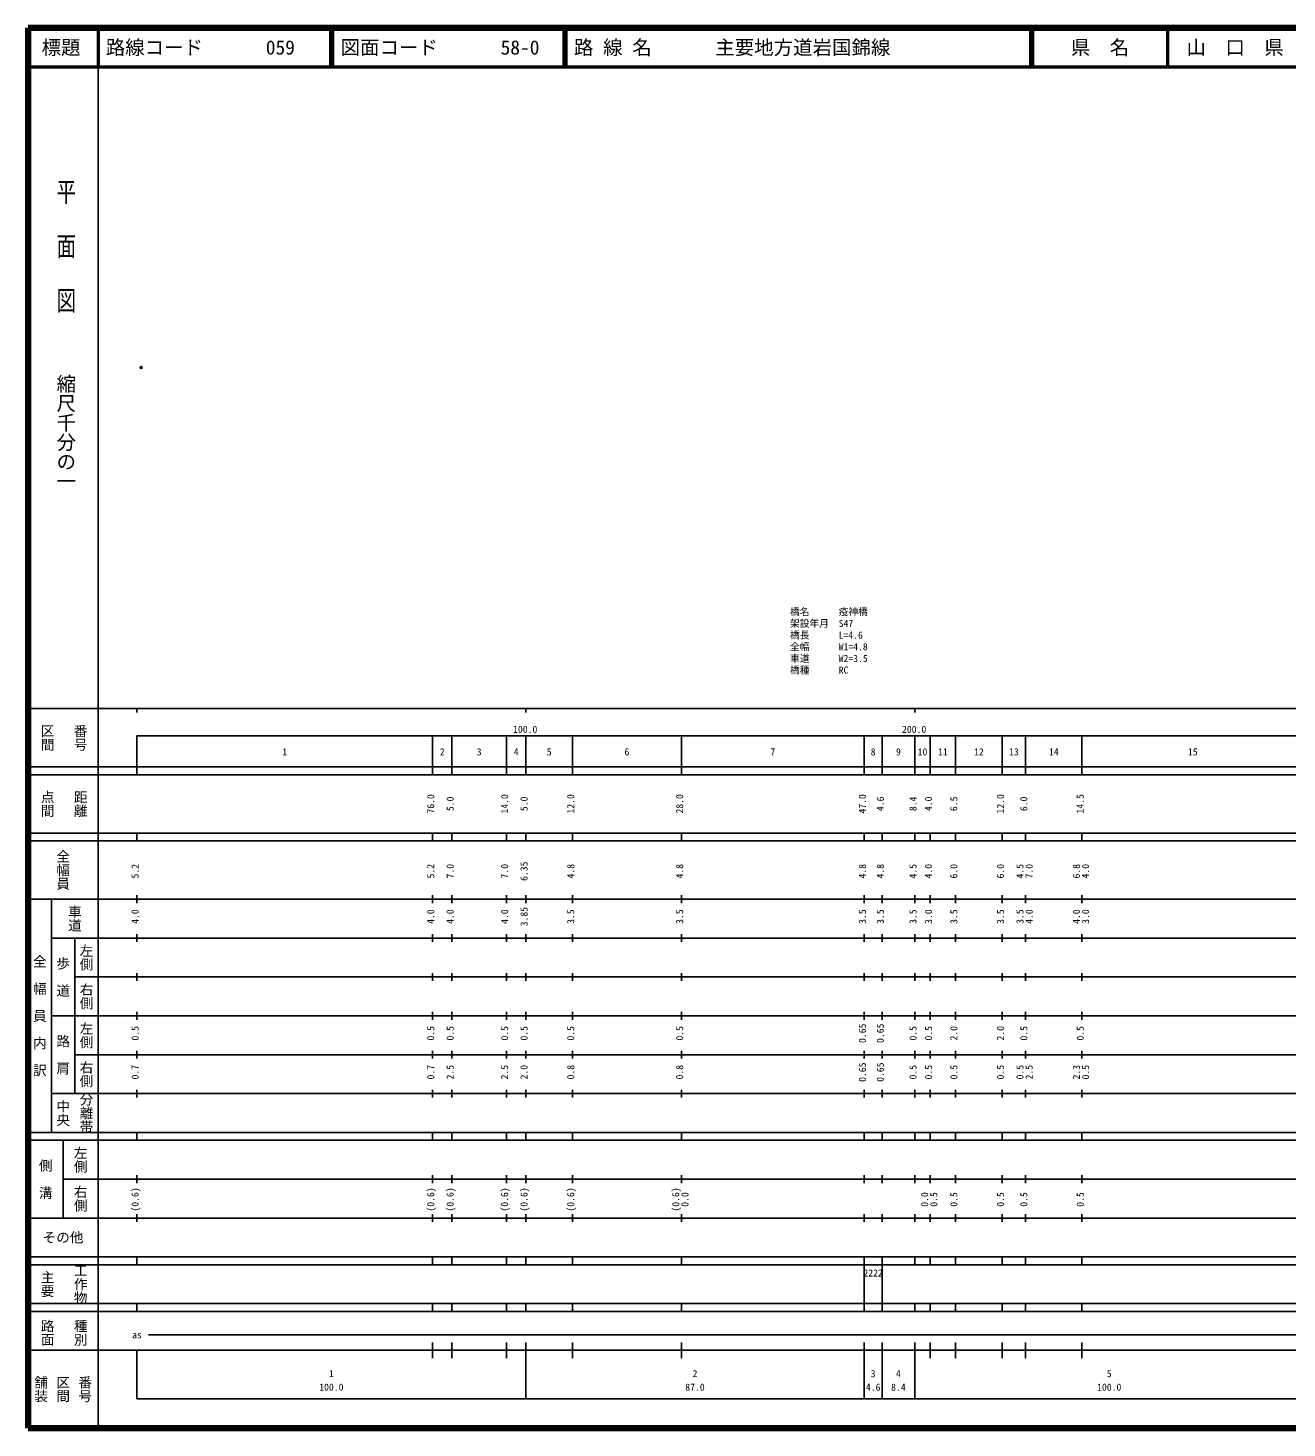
# Model space of a CAD drawing. Units: millimetres on the paper. Extents: x 40 to 680, y 20 to 380.
# Drawn here: x 40 to 363.7, y 20 to 380 of the extents above; entities that cross this region are included whole.
import ezdxf
from ezdxf.enums import TextEntityAlignment as Align

# ---------------------------------------------------------------- set-up
doc = ezdxf.new("R2010")
doc.units = ezdxf.units.MM
doc.header["$PDMODE"] = 32
doc.header["$PDSIZE"] = 0.5
for name, color, linetype in [('M-OTRS', 6, 'Continuous'), ('M-STR-HTXT', 7, 'Continuous'), ('M-TTL-TXT', 7, 'Continuous')]:
    doc.layers.add(name, color=color, linetype=linetype)
for name, color, linetype, lineweight in [('M-TTL', 2, 'Continuous', 140), ('M-TTL-BAND', 7, 'Continuous', 25), ('M-TTL-LINE', 7, 'Continuous', 50)]:
    doc.layers.add(name, color=color, linetype=linetype, lineweight=lineweight)
doc.styles.add('@ＭＳ ゴシック', font='')
doc.styles.add('ＭＳ ゴシック', font='')
doc.styles.get('@ＭＳ ゴシック').set_extended_font_data('@MS Gothic')
doc.styles.get('ＭＳ ゴシック').set_extended_font_data('MS Gothic')

msp = doc.modelspace()

# ---------------------------------------------------------------- linework, layer by layer
at = {"layer": 'M-OTRS'}
msp.add_point((69.101, 292.727), dxfattribs=at)
at = {"layer": 'M-TTL'}
for p, q in [((40, 380), (40, 20)), ((680, 380), (40, 380)), ((40, 20), (680, 20))]:
    msp.add_line(p, q, dxfattribs=at)
at = {"layer": 'M-TTL-BAND'}
for p, q in [((58, 370), (58, 20)), ((40, 205), (579, 205)), ((68, 205), (68, 204)), ((168, 205), (168, 204)), ((268, 205), (268, 204)), ((68, 198), (579, 198)), ((68, 198), (68, 188)), ((144, 188), (144, 198)), ((149, 188), (149, 198)), ((163, 188), (163, 198)), ((168, 188), (168, 198)), ((180, 188), (180, 198)), ((208, 188), (208, 198)), ((255, 188), (255, 198)), ((259.6, 188), (259.6, 198)), ((268, 188), (268, 198)), ((272, 188), (272, 198)), ((278.5, 188), (278.5, 198)), ((290.5, 188), (290.5, 198)), ((296.5, 188), (296.5, 198)), ((311, 188), (311, 198)), ((40, 190), (579, 190)), ((40, 188), (579, 188)), ((40, 173), (579, 173)), ((68, 171), (68, 173)), ((144, 171), (144, 173)), ((149, 171), (149, 173)), ((163, 171), (163, 173)), ((168, 171), (168, 173)), ((180, 171), (180, 173)), ((208, 171), (208, 173)), ((255, 171), (255, 173)), ((259.6, 171), (259.6, 173)), ((268, 171), (268, 173)), ((272, 171), (272, 173)), ((278.5, 171), (278.5, 173)), ((290.5, 171), (290.5, 173)), ((296.5, 171), (296.5, 173)), ((311, 171), (311, 173)), ((40, 171), (579, 171)), ((40, 156), (579, 156)), ((46, 96), (46, 156)), ((68, 155), (68, 157)), ((144, 155), (144, 157)), ((149, 155), (149, 157)), ((163, 155), (163, 157)), ((168, 155), (168, 157)), ((180, 155), (180, 157)), ((208, 155), (208, 157)), ((255, 155), (255, 157)), ((259.6, 155), (259.6, 157)), ((268, 155), (268, 157)), ((272, 155), (272, 157)), ((278.5, 155), (278.5, 157)), ((290.5, 155), (290.5, 157)), ((296.5, 155), (296.5, 157)), ((311, 155), (311, 157)), ((46, 146), (579, 146)), ((52, 146), (52, 106)), ((68, 145), (68, 147)), ((144, 145), (144, 147)), ((149, 145), (149, 147)), ((163, 145), (163, 147)), ((168, 145), (168, 147)), ((180, 145), (180, 147)), ((208, 145), (208, 147)), ((255, 145), (255, 147)), ((259.6, 145), (259.6, 147)), ((268, 145), (268, 147)), ((272, 145), (272, 147)), ((278.5, 145), (278.5, 147)), ((290.5, 145), (290.5, 147)), ((296.5, 145), (296.5, 147)), ((311, 145), (311, 147)), ((68, 135), (68, 137)), ((144, 135), (144, 137)), ((149, 135), (149, 137)), ((163, 135), (163, 137)), ((168, 135), (168, 137)), ((180, 135), (180, 137)), ((208, 135), (208, 137)), ((255, 135), (255, 137)), ((259.6, 135), (259.6, 137)), ((268, 135), (268, 137)), ((272, 135), (272, 137)), ((278.5, 135), (278.5, 137)), ((290.5, 135), (290.5, 137)), ((296.5, 135), (296.5, 137)), ((311, 135), (311, 137)), ((52, 136), (579, 136)), ((46, 126), (579, 126)), ((68, 125), (68, 127)), ((144, 125), (144, 127)), ((149, 125), (149, 127)), ((163, 125), (163, 127)), ((168, 125), (168, 127)), ((180, 125), (180, 127)), ((208, 125), (208, 127)), ((255, 125), (255, 127)), ((259.6, 125), (259.6, 127)), ((268, 125), (268, 127)), ((272, 125), (272, 127)), ((278.5, 125), (278.5, 127)), ((290.5, 125), (290.5, 127)), ((296.5, 125), (296.5, 127)), ((311, 125), (311, 127)), ((52, 116), (579, 116)), ((68, 115), (68, 117)), ((144, 115), (144, 117)), ((149, 115), (149, 117)), ((163, 115), (163, 117)), ((168, 115), (168, 117)), ((180, 115), (180, 117)), ((208, 115), (208, 117)), ((255, 115), (255, 117)), ((259.6, 115), (259.6, 117)), ((268, 115), (268, 117)), ((272, 115), (272, 117)), ((278.5, 115), (278.5, 117)), ((290.5, 115), (290.5, 117)), ((296.5, 115), (296.5, 117)), ((311, 115), (311, 117)), ((46, 106), (579, 106)), ((68, 105), (68, 107)), ((144, 105), (144, 107)), ((149, 105), (149, 107)), ((163, 105), (163, 107)), ((168, 105), (168, 107)), ((180, 105), (180, 107)), ((208, 105), (208, 107)), ((255, 105), (255, 107)), ((259.6, 105), (259.6, 107)), ((268, 105), (268, 107)), ((272, 105), (272, 107)), ((278.5, 105), (278.5, 107)), ((290.5, 105), (290.5, 107)), ((296.5, 105), (296.5, 107)), ((311, 105), (311, 107)), ((40, 96), (579, 96)), ((40, 94), (579, 94)), ((49, 94), (49, 74)), ((68, 94), (68, 96)), ((144, 94), (144, 96)), ((149, 94), (149, 96)), ((163, 94), (163, 96)), ((168, 94), (168, 96)), ((180, 94), (180, 96)), ((208, 94), (208, 96)), ((255, 94), (255, 96)), ((259.6, 94), (259.6, 96)), ((268, 94), (268, 96)), ((272, 94), (272, 96)), ((278.5, 94), (278.5, 96)), ((290.5, 94), (290.5, 96)), ((296.5, 94), (296.5, 96)), ((311, 94), (311, 96)), ((49, 84), (579, 84)), ((68, 83), (68, 85)), ((144, 83), (144, 85)), ((149, 83), (149, 85)), ((163, 83), (163, 85)), ((168, 83), (168, 85)), ((180, 83), (180, 85)), ((208, 83), (208, 85)), ((255, 83), (255, 85)), ((259.6, 83), (259.6, 85)), ((268, 83), (268, 85)), ((272, 83), (272, 85)), ((278.5, 83), (278.5, 85)), ((290.5, 83), (290.5, 85)), ((296.5, 83), (296.5, 85)), ((311, 83), (311, 85)), ((40, 74), (579, 74)), ((68, 73), (68, 75)), ((144, 73), (144, 75)), ((149, 73), (149, 75)), ((163, 73), (163, 75)), ((168, 73), (168, 75)), ((180, 73), (180, 75)), ((208, 73), (208, 75)), ((255, 73), (255, 75)), ((259.6, 73), (259.6, 75)), ((268, 73), (268, 75)), ((272, 73), (272, 75)), ((278.5, 73), (278.5, 75)), ((290.5, 73), (290.5, 75)), ((296.5, 73), (296.5, 75)), ((311, 73), (311, 75)), ((40, 64), (579, 64)), ((40, 62), (579, 62)), ((68, 62), (68, 64)), ((144, 62), (144, 64)), ((149, 62), (149, 64)), ((163, 62), (163, 64)), ((168, 62), (168, 64)), ((180, 62), (180, 64)), ((208, 62), (208, 64)), ((255, 62), (255, 64)), ((255, 52), (255, 62)), ((259.6, 62), (259.6, 64)), ((259.6, 52), (259.6, 62)), ((268, 62), (268, 64)), ((272, 62), (272, 64)), ((278.5, 62), (278.5, 64)), ((290.5, 62), (290.5, 64)), ((296.5, 62), (296.5, 64)), ((311, 62), (311, 64)), ((40, 52), (579, 52)), ((68, 50), (68, 52)), ((144, 50), (144, 52)), ((149, 50), (149, 52)), ((163, 50), (163, 52)), ((168, 50), (168, 52)), ((180, 50), (180, 52)), ((208, 50), (208, 52)), ((255, 50), (255, 52)), ((259.6, 50), (259.6, 52)), ((268, 50), (268, 52)), ((272, 50), (272, 52)), ((278.5, 50), (278.5, 52)), ((290.5, 50), (290.5, 52)), ((296.5, 50), (296.5, 52)), ((311, 50), (311, 52)), ((40, 50), (579, 50)), ((71, 44), (565, 44)), ((40, 40), (579, 40)), ((68, 40), (68, 27.5)), ((144, 38), (144, 42)), ((149, 38), (149, 42)), ((163, 38), (163, 42)), ((168, 27.5), (168, 42)), ((180, 38), (180, 42)), ((208, 38), (208, 42)), ((255, 27.5), (255, 42)), ((259.6, 27.5), (259.6, 42)), ((268, 27.5), (268, 42)), ((272, 38), (272, 42)), ((278.5, 38), (278.5, 42)), ((290.5, 38), (290.5, 42)), ((296.5, 38), (296.5, 42)), ((311, 38), (311, 42)), ((68, 27.5), (579, 27.5))]:
    msp.add_line(p, q, dxfattribs=at)
at = {"layer": 'M-TTL-LINE'}
for p, q in [((58, 380), (58, 370)), ((117.75, 380), (117.75, 370)), ((118.25, 380), (118.25, 370)), ((177.75, 380), (177.75, 370)), ((178.25, 380), (178.25, 370)), ((297.75, 380), (297.75, 370)), ((298.25, 380), (298.25, 370)), ((333, 380), (333, 370)), ((40, 370), (680, 370))]:
    msp.add_line(p, q, dxfattribs=at)

# ---------------------------------------------------------------- texts
at = {"layer": 'M-STR-HTXT', "style": 'ＭＳ ゴシック'}
for s, p in [('橋名\u3000\u3000\u3000疫神橋', (235.929, 228.423)), ('架設年月\u3000S47', (235.929, 225.423)), ('橋長\u3000\u3000\u3000L=4.6', (235.929, 222.423)), ('全幅\u3000\u3000\u3000W1=4.8', (235.929, 219.423)), ('橋種\u3000\u3000\u3000RC', (235.929, 213.423)), ('車道\u3000\u3000\u3000W2=3.5', (235.929, 216.423))]:
    msp.add_text(s, height=1.833, dxfattribs=at).set_placement(p, align=Align.BOTTOM_LEFT)
at = {"layer": 'M-TTL-BAND', "style": '@ＭＳ ゴシック', "width": 1.4}
msp.add_text('平  面  図', height=3.666, rotation=270, dxfattribs=at).set_placement((49.777, 306.475), align=Align.MIDDLE_RIGHT)
at = {"layer": 'M-TTL-BAND', "style": '@ＭＳ ゴシック'}
msp.add_text('縮尺千分の一', height=3.666, rotation=270, dxfattribs=at).set_placement((49.777, 261.03), align=Align.MIDDLE_RIGHT)
for s, p in [('区間', (45, 197.5)), ('番号', (53.5, 197.5)), ('点間', (45, 180.5)), ('距離', (53.5, 180.5)), ('全幅員', (49, 163.5)), ('車道', (52, 151)), ('左側', (55, 141)), ('全\u3000幅\u3000員\u3000内\u3000訳', (43, 126)), ('歩\u3000道', (49, 136)), ('右側', (55, 131)), ('左側', (55, 121)), ('路\u3000肩', (49, 116)), ('右側', (55, 111)), ('分離帯', (55, 101)), ('中央', (49, 101)), ('左側', (53.5, 89)), ('側\u3000溝', (44.5, 84)), ('右側', (53.5, 79)), ('工作物', (53.5, 57)), ('主要', (45, 57)), ('路面', (45, 44.5)), ('種別', (53.5, 44.5)), ('舗装', (43.333, 30)), ('区間', (49, 30)), ('番号', (54.667, 30))]:
    msp.add_text(s, height=2.566, rotation=270, dxfattribs=at).set_placement(p, align=Align.MIDDLE_CENTER)
at = {"layer": 'M-TTL-BAND', "style": 'ＭＳ ゴシック'}
for s, p in [('100.0', (167.844, 198.195)), ('200.0', (267.844, 198.195)), ('1', (106, 192.405)), ('2', (146.5, 192.405)), ('3', (156, 192.405)), ('4', (165.5, 192.405)), ('5', (174, 192.405)), ('6', (194, 192.405)), ('7', (231.5, 192.405)), ('8', (257.3, 192.405)), ('9', (263.8, 192.405)), ('10', (270, 192.405)), ('11', (275.25, 192.405)), ('12', (284.5, 192.405)), ('13', (293.5, 192.405)), ('14', (303.75, 192.405)), ('15', (339.5, 192.405)), ('as', (68, 42.5)), ('1', (118, 32.523)), ('2', (211.5, 32.523)), ('3', (257.3, 32.523)), ('4', (263.8, 32.523)), ('5', (318, 32.523)), ('100.0', (118, 29.033)), ('87.0', (211.5, 29.033)), ('4.6', (257.3, 29.033)), ('8.4', (263.8, 29.033)), ('100.0', (318, 29.033))]:
    msp.add_text(s, height=1.833, dxfattribs=at).set_placement(p, align=Align.BOTTOM_CENTER)
for s, p in [('76.0', (145, 180.5)), ('5.0', (150, 180.5)), ('14.0', (164, 180.5)), ('5.0', (169, 180.5)), ('12.0', (181, 180.5)), ('28.0', (209, 180.5)), ('47.0', (256, 180.5)), ('4.6', (260.6, 180.5)), ('8.4', (269, 180.5)), ('4.0', (273, 180.5)), ('6.5', (279.5, 180.5)), ('12.0', (291.5, 180.5)), ('6.0', (297.5, 180.5)), ('14.5', (312, 180.5)), ('5.2', (69, 163.174)), ('5.2', (145, 163.174)), ('7.0', (150, 163.174)), ('7.0', (164, 163.174)), ('6.35', (169, 163.174)), ('4.8', (181, 163.174)), ('4.8', (209, 163.174)), ('4.8', (256, 163.174)), ('4.8', (260.6, 163.174)), ('4.5', (269, 163.174)), ('4.0', (273, 163.174)), ('6.0', (279.5, 163.174)), ('6.0', (291.5, 163.174)), ('4.5', (296.5, 163.174)), ('7.0', (298.87, 163.174)), ('6.8', (311, 163.174)), ('4.0', (313.37, 163.174)), ('4.0', (69, 151.5)), ('4.0', (145, 151.5)), ('4.0', (150, 151.5)), ('4.0', (164, 151.5)), ('3.85', (169, 151.5)), ('3.5', (181, 151.5)), ('3.5', (209, 151.5)), ('3.5', (256, 151.5)), ('3.5', (260.6, 151.5)), ('3.5', (269, 151.5)), ('3.0', (273, 151.5)), ('3.5', (279.5, 151.5)), ('3.5', (291.5, 151.5)), ('3.5', (296.5, 151.5)), ('4.0', (298.87, 151.5)), ('4.0', (311, 151.5)), ('3.0', (313.37, 151.5)), ('0.5', (69, 121.5)), ('0.5', (145, 121.5)), ('0.5', (150, 121.5)), ('0.5', (164, 121.5)), ('0.5', (169, 121.5)), ('0.5', (181, 121.5)), ('0.5', (209, 121.5)), ('0.65', (256, 121.5)), ('0.65', (260.6, 121.5)), ('0.5', (269, 121.5)), ('0.5', (273, 121.5)), ('2.0', (279.5, 121.5)), ('2.0', (291.5, 121.5)), ('0.5', (297.5, 121.5)), ('0.5', (312, 121.5)), ('0.7', (69, 111.5)), ('0.7', (145, 111.5)), ('2.5', (150, 111.5)), ('2.5', (164, 111.5)), ('2.0', (169, 111.5)), ('0.8', (181, 111.5)), ('0.8', (209, 111.5)), ('0.65', (256, 111.5)), ('0.65', (260.6, 111.5)), ('0.5', (269, 111.5)), ('0.5', (273, 111.5)), ('0.5', (279.5, 111.5)), ('0.5', (291.5, 111.5)), ('0.5', (296.5, 111.5)), ('2.5', (298.87, 111.5)), ('2.3', (311, 111.5)), ('0.5', (313.37, 111.5)), ('(0.6)', (69, 78.764)), ('(0.6)', (145, 78.764)), ('(0.6)', (150, 78.764)), ('(0.6)', (164, 78.764)), ('(0.6)', (169, 78.764)), ('(0.6)', (181, 78.764)), ('(0.6)', (208, 78.764)), ('0.0', (210.37, 78.764)), ('0.0', (272, 78.764)), ('0.5', (274.37, 78.764)), ('0.5', (279.5, 78.764)), ('0.5', (291.5, 78.764)), ('0.5', (297.5, 78.764)), ('0.5', (312, 78.764))]:
    msp.add_text(s, height=1.833, rotation=90, dxfattribs=at).set_placement(p, align=Align.BOTTOM_CENTER)
msp.add_text('その他', height=2.566, dxfattribs=at).set_placement((49, 69), align=Align.MIDDLE_CENTER)
msp.add_text('2222', height=1.833, dxfattribs=at).set_placement((254.8, 58.405), align=Align.BOTTOM_LEFT)
at = {"layer": 'M-TTL-TXT', "style": 'ＭＳ ゴシック'}
for s, p in [('標題', (48.5, 375)), ('県\u3000名', (315.625, 375)), ('山\u3000口\u3000県', (350.375, 375))]:
    msp.add_text(s, height=3.666, dxfattribs=at).set_placement(p, align=Align.MIDDLE_CENTER)
for s, p in [('路線コード', (60, 375)), ('059', (101.142, 375)), ('図面コード', (120.38, 375)), ('58-0', (161.521, 375)), ('路 線 名', (180.38, 375)), ('主要地方道岩国錦線', (216.734, 375))]:
    msp.add_text(s, height=3.666, dxfattribs=at).set_placement(p, align=Align.MIDDLE_LEFT)

doc.saveas('drawing.dxf')
